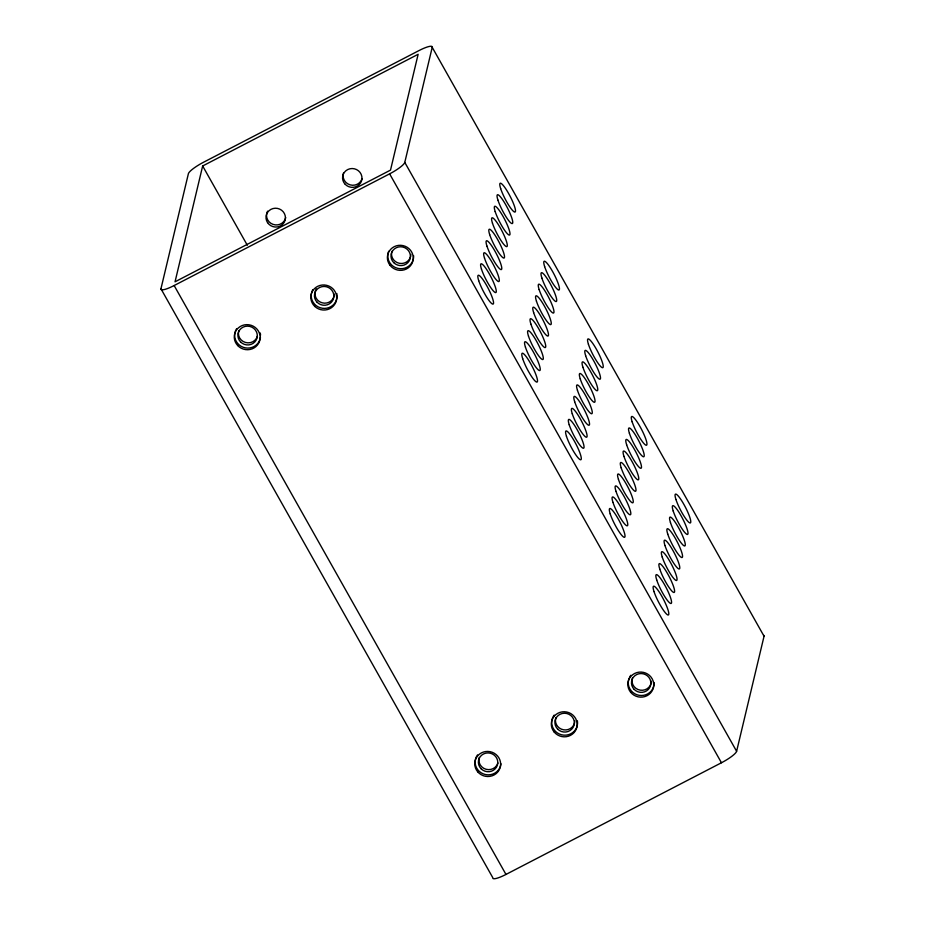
<?xml version="1.0" encoding="UTF-8"?>
<svg xmlns="http://www.w3.org/2000/svg" width="925" height="925" viewBox="0 0 925 925"><rect width="100%" height="100%" fill="white"/><g stroke="black" fill="none" stroke-linecap="round" stroke-linejoin="round"><path stroke-width="1.39" d="M160.95 288.773L188.388 173.703A16.211 3.145 -29.4 0 1 203.546 162.245L419.025 50.563A16.211 3.145 -29.4 0 1 432.218 47.325L764.05 636.227L736.612 751.297A16.211 3.145 -29.4 0 1 721.454 762.755L505.975 874.437A16.211 3.145 -29.4 0 1 492.782 877.675L160.95 288.773A16.211 3.145 -29.4 0 0 174.143 285.536L389.622 173.854A16.211 3.145 -29.4 0 0 404.78 162.395L432.218 47.325M202.656 165.98L175.045 281.801L390.512 170.108L418.135 54.297L202.656 165.98L247.322 245.252M404.78 162.395L736.612 751.297M389.622 173.854L721.454 762.755M174.143 285.536L505.975 874.437M651.397 681.216A9.724 9.389 13.4 0 1 640.227 690.154A9.724 9.389 13.4 0 1 632.353 678.106M654.114 682.488A12.973 12.522 13.4 0 1 639.059 695.311A12.973 12.522 13.4 0 1 629.173 678.094M629.636 677.112A12.973 12.522 13.4 0 1 630.838 675.273M410.908 254.433A9.724 9.389 13.4 0 1 399.739 263.371A9.724 9.389 13.4 0 1 391.876 251.334M413.637 255.751A12.973 12.522 13.4 0 1 400.224 268.713A12.973 12.522 13.4 0 1 387.853 254.433M388.049 253.358A12.973 12.522 13.4 0 1 388.708 251.276M362.091 178.617A9.724 9.389 13.4 0 1 350.066 184.85A9.724 9.389 13.4 0 1 343.441 173.102M285.721 217.618A9.724 9.389 13.4 0 1 272.991 224.359A9.724 9.389 13.4 0 1 267.556 211.154M574.841 720.887A9.724 9.389 13.4 0 1 563.672 729.825A9.724 9.389 13.4 0 1 555.809 717.788M334.364 294.104A9.724 9.389 13.4 0 1 321.946 302.764A9.724 9.389 13.4 0 1 316.338 288.773M257.428 336.203A9.724 9.389 13.4 0 1 245.403 342.447A9.724 9.389 13.4 0 1 238.777 330.688M497.904 762.986A9.724 9.389 13.4 0 1 485.879 769.23A9.724 9.389 13.4 0 1 479.254 757.471M336.839 293.537A12.973 12.522 13.4 0 1 322.258 308.245A12.973 12.522 13.4 0 1 312.766 289.71M260.445 337.336A12.973 12.522 13.4 0 1 243.217 347.28A12.973 12.522 13.4 0 1 236.661 328.664M260.237 332.977A12.973 12.522 13.4 0 1 260.538 335.162M500.968 763.715A12.973 12.522 13.4 0 1 483.555 774.005A12.973 12.522 13.4 0 1 477.531 754.893M577.42 720.899A12.973 12.522 13.4 0 1 561.591 734.797A12.973 12.522 13.4 0 1 554.168 715.094M763.819 635.417A16.211 3.145 -29.4 0 1 764.05 636.227M393.703 262.596A9.724 9.389 13.4 0 0 410.029 258.954A9.724 9.389 13.4 0 0 398.374 247.01A9.724 9.389 13.4 0 0 393.703 262.596M390.096 265.371A12.973 12.522 13.4 0 0 412.307 262.746A12.973 12.522 13.4 0 0 398.536 245.379A12.973 12.522 13.4 0 0 390.096 265.371M634.18 689.379A9.724 9.389 13.4 0 0 650.506 685.726A9.724 9.389 13.4 0 0 638.863 673.793A9.724 9.389 13.4 0 0 634.18 689.379M630.596 692.189A12.973 12.522 13.4 0 0 652.807 689.483A12.973 12.522 13.4 0 0 638.978 672.163A12.973 12.522 13.4 0 0 630.596 692.189M675.944 499.5A16.211 2.821 62.6 0 0 689.564 522.81A16.211 2.821 62.6 0 0 683.228 503.246A16.211 2.821 62.6 0 0 675.944 499.5M673.203 511.005A16.211 2.821 62.6 0 0 686.824 534.315A16.211 2.821 62.6 0 0 680.476 514.751A16.211 2.821 62.6 0 0 673.203 511.005M670.452 522.521A16.211 2.821 62.6 0 0 684.072 545.819A16.211 2.821 62.6 0 0 677.736 526.256A16.211 2.821 62.6 0 0 670.452 522.521M667.746 534.083A16.211 2.821 62.6 0 0 681.367 557.393A16.211 2.821 62.6 0 0 675.019 537.83A16.211 2.821 62.6 0 0 667.746 534.083M664.971 545.53A16.211 2.821 62.6 0 0 678.592 568.84A16.211 2.821 62.6 0 0 672.244 549.277A16.211 2.821 62.6 0 0 664.971 545.53M662.231 557.035A16.211 2.821 62.6 0 0 675.84 580.345A16.211 2.821 62.6 0 0 669.503 560.781A16.211 2.821 62.6 0 0 662.231 557.035M659.779 569.014A16.211 2.821 62.6 0 0 673.4 592.324A16.211 2.821 62.6 0 0 667.064 572.76A16.211 2.821 62.6 0 0 659.779 569.014M656.738 580.033A16.211 2.821 62.6 0 0 670.359 603.343A16.211 2.821 62.6 0 0 664.023 583.779A16.211 2.821 62.6 0 0 656.738 580.033M653.998 591.561A16.211 2.821 62.6 0 0 667.619 614.871A16.211 2.821 62.6 0 0 661.271 595.307A16.211 2.821 62.6 0 0 653.998 591.561M632.157 421.823A16.211 2.821 62.6 0 0 645.777 445.122A16.211 2.821 62.6 0 0 639.429 425.569A16.211 2.821 62.6 0 0 632.157 421.823M629.416 433.328A16.211 2.821 62.6 0 0 643.037 456.638A16.211 2.821 62.6 0 0 636.689 437.074A16.211 2.821 62.6 0 0 629.416 433.328M626.664 444.833A16.211 2.821 62.6 0 0 640.285 468.142A16.211 2.821 62.6 0 0 633.949 448.579A16.211 2.821 62.6 0 0 626.664 444.833M623.959 456.395A16.211 2.821 62.6 0 0 637.579 479.705A16.211 2.821 62.6 0 0 631.232 460.141A16.211 2.821 62.6 0 0 623.959 456.395M621.184 467.853A16.211 2.821 62.6 0 0 634.804 491.152A16.211 2.821 62.6 0 0 628.457 471.588A16.211 2.821 62.6 0 0 621.184 467.853M618.443 479.358A16.211 2.821 62.6 0 0 632.053 502.668A16.211 2.821 62.6 0 0 625.716 483.104A16.211 2.821 62.6 0 0 618.443 479.358M615.992 491.325A16.211 2.821 62.6 0 0 629.613 514.635A16.211 2.821 62.6 0 0 623.277 495.072A16.211 2.821 62.6 0 0 615.992 491.325M612.951 502.356A16.211 2.821 62.6 0 0 626.572 525.654A16.211 2.821 62.6 0 0 620.236 506.102A16.211 2.821 62.6 0 0 612.951 502.356M610.211 513.884A16.211 2.821 62.6 0 0 623.832 537.182A16.211 2.821 62.6 0 0 617.484 517.618A16.211 2.821 62.6 0 0 610.211 513.884M588.427 344.262A16.211 2.821 62.6 0 0 602.048 367.572A16.211 2.821 62.6 0 0 595.7 348.008A16.211 2.821 62.6 0 0 588.427 344.262M585.675 355.767A16.211 2.821 62.6 0 0 599.296 379.077A16.211 2.821 62.6 0 0 592.96 359.513A16.211 2.821 62.6 0 0 585.675 355.767M582.935 367.271A16.211 2.821 62.6 0 0 596.556 390.581A16.211 2.821 62.6 0 0 590.219 371.017A16.211 2.821 62.6 0 0 582.935 367.271M580.229 378.845A16.211 2.821 62.6 0 0 593.838 402.144A16.211 2.821 62.6 0 0 587.502 382.592A16.211 2.821 62.6 0 0 580.229 378.845M577.454 390.292A16.211 2.821 62.6 0 0 591.063 413.602A16.211 2.821 62.6 0 0 584.727 394.038A16.211 2.821 62.6 0 0 577.454 390.292M574.702 401.797A16.211 2.821 62.6 0 0 588.323 425.107A16.211 2.821 62.6 0 0 581.987 405.543A16.211 2.821 62.6 0 0 574.702 401.797M572.263 413.776A16.211 2.821 62.6 0 0 585.883 437.086A16.211 2.821 62.6 0 0 579.547 417.522A16.211 2.821 62.6 0 0 572.263 413.776M569.222 424.795A16.211 2.821 62.6 0 0 582.842 448.105A16.211 2.821 62.6 0 0 576.506 428.541A16.211 2.821 62.6 0 0 569.222 424.795M566.47 436.322A16.211 2.821 62.6 0 0 580.091 459.632A16.211 2.821 62.6 0 0 573.754 440.069A16.211 2.821 62.6 0 0 566.47 436.322M522.683 358.634A16.211 2.821 62.6 0 0 536.303 381.944A16.211 2.821 62.6 0 0 529.967 362.38A16.211 2.821 62.6 0 0 522.683 358.634M478.722 280.668A16.211 2.821 62.6 0 0 492.343 303.967A16.211 2.821 62.6 0 0 486.007 284.403A16.211 2.821 62.6 0 0 478.722 280.668M481.474 269.14A16.211 2.821 62.6 0 0 495.095 292.45A16.211 2.821 62.6 0 0 488.747 272.887A16.211 2.821 62.6 0 0 481.474 269.14M525.435 347.118A16.211 2.821 62.6 0 0 539.055 370.416A16.211 2.821 62.6 0 0 532.719 350.864A16.211 2.821 62.6 0 0 525.435 347.118M528.476 336.087A16.211 2.821 62.6 0 0 542.096 359.397A16.211 2.821 62.6 0 0 535.76 339.833A16.211 2.821 62.6 0 0 528.476 336.087M484.515 258.11A16.211 2.821 62.6 0 0 498.136 281.42A16.211 2.821 62.6 0 0 491.788 261.856A16.211 2.821 62.6 0 0 484.515 258.11M486.955 246.142A16.211 2.821 62.6 0 0 500.575 269.452A16.211 2.821 62.6 0 0 494.239 249.889A16.211 2.821 62.6 0 0 486.955 246.142M530.915 324.12A16.211 2.821 62.6 0 0 544.536 347.43A16.211 2.821 62.6 0 0 538.2 327.866A16.211 2.821 62.6 0 0 530.915 324.12M533.656 312.615A16.211 2.821 62.6 0 0 547.276 335.914A16.211 2.821 62.6 0 0 540.94 316.35A16.211 2.821 62.6 0 0 533.656 312.615M489.695 234.638A16.211 2.821 62.6 0 0 503.316 257.936A16.211 2.821 62.6 0 0 496.979 238.384A16.211 2.821 62.6 0 0 489.695 234.638M492.47 223.179A16.211 2.821 62.6 0 0 506.091 246.489A16.211 2.821 62.6 0 0 499.754 226.926A16.211 2.821 62.6 0 0 492.47 223.179M536.442 301.157A16.211 2.821 62.6 0 0 550.051 324.467A16.211 2.821 62.6 0 0 543.715 304.903A16.211 2.821 62.6 0 0 536.442 301.157M495.187 211.617A16.211 2.821 62.6 0 0 508.808 234.927A16.211 2.821 62.6 0 0 502.46 215.363A16.211 2.821 62.6 0 0 495.187 211.617M497.928 200.112A16.211 2.821 62.6 0 0 511.548 223.422A16.211 2.821 62.6 0 0 505.212 203.858A16.211 2.821 62.6 0 0 497.928 200.112M541.888 278.09A16.211 2.821 62.6 0 0 555.509 301.4A16.211 2.821 62.6 0 0 549.173 281.836A16.211 2.821 62.6 0 0 541.888 278.09M539.148 289.594A16.211 2.821 62.6 0 0 552.768 312.904A16.211 2.821 62.6 0 0 546.432 293.341A16.211 2.821 62.6 0 0 539.148 289.594M500.668 188.608A16.211 2.821 62.6 0 0 514.288 211.917A16.211 2.821 62.6 0 0 507.952 192.354A16.211 2.821 62.6 0 0 500.668 188.608M544.64 266.585A16.211 2.821 62.6 0 0 558.249 289.883A16.211 2.821 62.6 0 0 551.913 270.331A16.211 2.821 62.6 0 0 544.64 266.585M557.625 729.062A9.724 9.389 13.4 0 0 573.962 725.408A9.724 9.389 13.4 0 0 562.308 713.476A9.724 9.389 13.4 0 0 557.625 729.062M554.168 732.01A12.973 12.522 13.4 0 0 576.321 728.993A12.973 12.522 13.4 0 0 562.238 711.868A12.973 12.522 13.4 0 0 554.168 732.01M317.148 302.278A9.724 9.389 13.4 0 0 333.474 298.625A9.724 9.389 13.4 0 0 321.831 286.692A9.724 9.389 13.4 0 0 317.148 302.278M314.858 306.476A12.973 12.522 13.4 0 0 336.353 300.613A12.973 12.522 13.4 0 0 320.073 285.42A12.973 12.522 13.4 0 0 314.858 306.476M481.081 768.733A9.724 9.389 13.4 0 0 497.407 765.091A9.724 9.389 13.4 0 0 485.752 753.158A9.724 9.389 13.4 0 0 481.081 768.733M477.705 771.808A12.973 12.522 13.4 0 0 499.824 768.536A12.973 12.522 13.4 0 0 485.544 751.562A12.973 12.522 13.4 0 0 477.705 771.808M240.593 341.949A9.724 9.389 13.4 0 0 256.93 338.307A9.724 9.389 13.4 0 0 245.275 326.375A9.724 9.389 13.4 0 0 240.593 341.949M237.69 345.545A12.973 12.522 13.4 0 0 259.567 341.105A12.973 12.522 13.4 0 0 244.362 324.906A12.973 12.522 13.4 0 0 237.69 345.545M345.268 184.364A9.724 9.389 13.4 0 0 361.594 180.71A9.724 9.389 13.4 0 0 349.939 168.778A9.724 9.389 13.4 0 0 345.268 184.364M267.579 222.648A9.724 9.389 13.4 0 0 284.38 222.012A9.724 9.389 13.4 0 0 275.188 208.229A9.724 9.389 13.4 0 0 267.579 222.648"/></g></svg>
